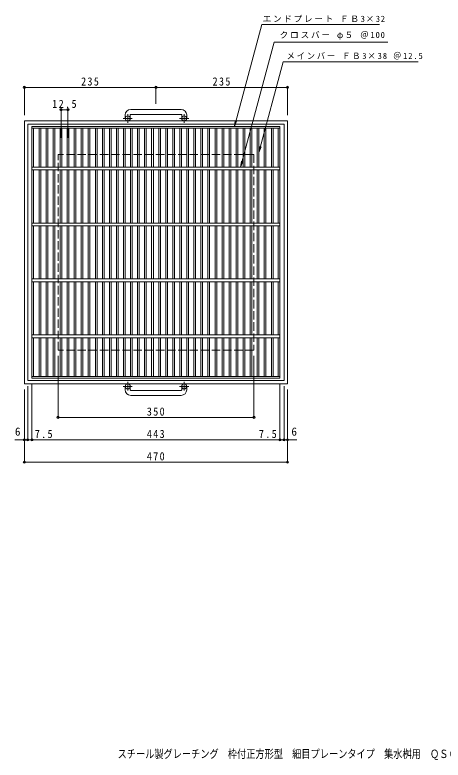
# Model space of a CAD drawing. Units: millimetres at full size, sheet at 1:5. Extents: x -654 to 876, y -685 to 647.
# Drawn here: x -654 to 111, y -685 to 647 of the extents above; entities that cross this region are included whole.
import ezdxf
from ezdxf.enums import TextEntityAlignment as Align

# ---------------------------------------------------------------- set-up
doc = ezdxf.new("R2010")
doc.units = ezdxf.units.MM
doc.header["$LTSCALE"] = 5
doc.header["$PDMODE"] = 32
doc.header["$PDSIZE"] = 4
doc.linetypes.add('CHAIN1', pattern=[8, 5, -1, 1, -1])
doc.linetypes.add('DASHED3', pattern=[4, 3, -1])
for name, color, linetype, lineweight in [('E-1', 2, 'Continuous', 9), ('E-2', 3, 'Continuous', 9), ('E-4', 7, 'Continuous', 9), ('E-5', 7, 'Continuous', 9)]:
    doc.layers.add(name, color=color, linetype=linetype, lineweight=lineweight)
doc.layers.add('F-5_F-5ﾚｲﾔ', color=2, linetype='Continuous')
doc.styles.add('ＭＳ ゴシック', font='')
doc.styles.get('ＭＳ ゴシック').set_extended_font_data('MS Gothic')

msp = doc.modelspace()

# ---------------------------------------------------------------- linework, layer by layer
at = {"layer": 'E-1'}
for p, q in [((-456.946, 468.182), (-456.946, 462.082)), ((-447.946, 468.182), (-447.946, 462.082)), ((-356.946, 478.182), (-446.946, 478.182)), ((-446.946, 469.182), (-356.946, 469.182)), ((-355.946, 468.182), (-355.946, 462.082)), ((-346.946, 468.182), (-346.946, 462.082)), ((-166.946, 457.582), (-636.946, 457.582)), ((-636.946, -12.418), (-636.946, 457.582)), ((-166.946, 457.582), (-166.946, -12.418)), ((-172.946, 451.582), (-630.946, 451.582)), ((-630.946, -6.418), (-630.946, 451.582)), ((-172.946, 451.582), (-172.946, -6.418)), ((-166.946, -12.418), (-636.946, -12.418)), ((-172.946, -6.418), (-630.946, -6.418)), ((-456.946, -23.019), (-456.946, -16.919)), ((-447.946, -23.019), (-447.946, -16.919)), ((-446.946, -24.019), (-356.946, -24.019)), ((-355.946, -23.019), (-355.946, -16.919)), ((-346.946, -23.019), (-346.946, -16.919)), ((-356.946, -33.019), (-446.946, -33.019))]:
    msp.add_line(p, q, dxfattribs=at)
at = {"layer": 'E-1', "linetype": 'CHAIN1'}
for p, q in [((-452.446, 453.975), (-452.446, 469.572)), ((-351.446, 453.975), (-351.446, 469.572)), ((-444.283, 462.082), (-460.69, 462.082)), ((-343.283, 462.082), (-359.69, 462.082)), ((-452.446, -8.811), (-452.446, -24.408)), ((-351.446, -8.811), (-351.446, -24.408)), ((-444.283, -16.919), (-460.69, -16.919)), ((-343.283, -16.919), (-359.69, -16.919))]:
    msp.add_line(p, q, dxfattribs=at)
at = {"layer": 'E-1', "linetype": 'DASHED3'}
for p, q in [((-226.946, 397.583), (-576.946, 397.583)), ((-576.946, 47.581), (-576.946, 397.583)), ((-226.946, 397.583), (-226.946, 47.581)), ((-226.946, 47.581), (-576.946, 47.581))]:
    msp.add_line(p, q, dxfattribs=at)
at = {"layer": 'E-1'}
for centre in [(-452.446, 462.082), (-351.446, 462.082), (-452.446, -16.919), (-351.446, -16.919)]:
    msp.add_circle(centre, 4.5, dxfattribs=at)
for centre, radius, start, end in [((-446.946, 468.182), 10, 90, 180), ((-446.946, 468.182), 1, 90, 180), ((-356.946, 468.182), 10, 0, 90), ((-356.946, 468.182), 1, 0, 90), ((-446.946, -23.019), 10, 180, 270), ((-446.946, -23.019), 1, 180, 270), ((-356.946, -23.019), 10, 270, 0), ((-356.946, -23.019), 1, 270, 0)]:
    msp.add_arc(centre, radius, start, end, dxfattribs=at)
at = {"layer": 'E-2'}
for p, q in [((-623.446, -2.418), (-623.446, 447.582)), ((-623.446, 447.582), (-180.446, 447.582)), ((-623.446, 444.582), (-180.446, 444.582)), ((-620.445, 444.581), (-620.445, 375.082)), ((-610.866, 444.581), (-610.866, 375.082)), ((-607.866, 444.581), (-607.866, 375.082)), ((-598.287, 444.581), (-598.287, 375.082)), ((-595.287, 444.581), (-595.287, 375.082)), ((-585.708, 444.581), (-585.708, 375.082)), ((-582.708, 444.581), (-582.708, 375.082)), ((-573.128, 444.581), (-573.128, 375.082)), ((-570.128, 444.581), (-570.128, 375.082)), ((-560.549, 444.581), (-560.549, 375.082)), ((-557.549, 444.581), (-557.549, 375.082)), ((-547.97, 444.581), (-547.97, 375.082)), ((-544.97, 444.581), (-544.97, 375.082)), ((-535.39, 444.581), (-535.39, 375.082)), ((-532.39, 444.581), (-532.39, 375.082)), ((-522.811, 444.581), (-522.811, 375.082)), ((-519.811, 444.581), (-519.811, 375.082)), ((-510.232, 444.581), (-510.232, 375.082)), ((-507.232, 444.581), (-507.232, 375.082)), ((-497.652, 444.581), (-497.652, 375.082)), ((-494.652, 444.581), (-494.652, 375.082)), ((-485.073, 444.581), (-485.073, 375.082)), ((-482.073, 444.581), (-482.073, 375.082)), ((-472.494, 444.581), (-472.494, 375.082)), ((-469.494, 444.581), (-469.494, 375.082)), ((-459.915, 444.581), (-459.915, 375.082)), ((-456.915, 444.581), (-456.915, 375.082)), ((-447.335, 444.581), (-447.335, 375.082)), ((-444.335, 444.581), (-444.335, 375.082)), ((-434.756, 444.581), (-434.756, 375.082)), ((-431.756, 444.581), (-431.756, 375.082)), ((-422.177, 444.581), (-422.177, 375.082)), ((-419.177, 444.581), (-419.177, 375.082)), ((-409.597, 444.581), (-409.597, 375.082)), ((-406.597, 444.581), (-406.597, 375.082)), ((-397.018, 444.581), (-397.018, 375.082)), ((-394.018, 444.581), (-394.018, 375.082)), ((-384.439, 444.581), (-384.439, 375.082)), ((-381.439, 444.581), (-381.439, 375.082)), ((-371.859, 444.581), (-371.859, 375.082)), ((-368.859, 444.581), (-368.859, 375.082)), ((-359.28, 444.581), (-359.28, 375.082)), ((-356.28, 444.581), (-356.28, 375.082)), ((-346.701, 444.581), (-346.701, 375.082)), ((-343.701, 444.581), (-343.701, 375.082)), ((-334.122, 444.581), (-334.122, 375.082)), ((-331.122, 444.581), (-331.122, 375.082)), ((-321.542, 444.581), (-321.542, 375.082)), ((-318.542, 444.581), (-318.542, 375.082)), ((-308.963, 444.581), (-308.963, 375.082)), ((-305.963, 444.581), (-305.963, 375.082)), ((-296.384, 444.581), (-296.384, 375.082)), ((-293.384, 444.581), (-293.384, 375.082)), ((-283.804, 444.581), (-283.804, 375.082)), ((-280.804, 444.581), (-280.804, 375.082)), ((-271.225, 444.581), (-271.225, 375.082)), ((-268.225, 444.581), (-268.225, 375.082)), ((-258.646, 444.581), (-258.646, 375.082)), ((-255.646, 444.581), (-255.646, 375.082)), ((-246.067, 444.581), (-246.067, 375.082)), ((-243.067, 444.581), (-243.067, 375.082)), ((-233.487, 444.581), (-233.487, 375.082)), ((-230.487, 444.581), (-230.487, 375.082)), ((-220.908, 444.581), (-220.908, 375.082)), ((-217.908, 444.581), (-217.908, 375.082)), ((-208.329, 444.581), (-208.329, 375.082)), ((-205.329, 444.581), (-205.329, 375.082)), ((-195.749, 444.581), (-195.749, 375.082)), ((-192.749, 444.581), (-192.749, 375.082)), ((-183.445, 375.082), (-183.445, 444.581)), ((-180.446, 447.582), (-180.446, -2.418)), ((-623.446, 375.082), (-180.446, 375.082)), ((-623.446, 370.082), (-180.446, 370.082)), ((-620.445, 370.082), (-620.445, 275.082)), ((-610.866, 370.082), (-610.866, 275.081)), ((-607.866, 370.082), (-607.866, 275.081)), ((-598.287, 370.082), (-598.287, 275.081)), ((-595.287, 370.082), (-595.287, 275.081)), ((-585.708, 370.082), (-585.708, 275.081)), ((-582.708, 370.082), (-582.708, 275.081)), ((-573.128, 370.082), (-573.128, 275.081)), ((-570.128, 370.082), (-570.128, 275.081)), ((-560.549, 370.082), (-560.549, 275.081)), ((-557.549, 370.082), (-557.549, 275.081)), ((-547.97, 370.082), (-547.97, 275.081)), ((-544.97, 370.082), (-544.97, 275.081)), ((-535.39, 370.082), (-535.39, 275.081)), ((-532.39, 370.082), (-532.39, 275.081)), ((-522.811, 370.082), (-522.811, 275.081)), ((-519.811, 370.082), (-519.811, 275.081)), ((-510.232, 370.082), (-510.232, 275.081)), ((-507.232, 370.082), (-507.232, 275.081)), ((-497.652, 370.082), (-497.652, 275.081)), ((-494.652, 370.082), (-494.652, 275.081)), ((-485.073, 370.082), (-485.073, 275.081)), ((-482.073, 370.082), (-482.073, 275.081)), ((-472.494, 370.082), (-472.494, 275.081)), ((-469.494, 370.082), (-469.494, 275.081)), ((-459.915, 370.082), (-459.915, 275.081)), ((-456.915, 370.082), (-456.915, 275.081)), ((-447.335, 370.082), (-447.335, 275.081)), ((-444.335, 370.082), (-444.335, 275.081)), ((-434.756, 370.082), (-434.756, 275.081)), ((-431.756, 370.082), (-431.756, 275.081)), ((-422.177, 370.082), (-422.177, 275.081)), ((-419.177, 370.082), (-419.177, 275.081)), ((-409.597, 370.082), (-409.597, 275.081)), ((-406.597, 370.082), (-406.597, 275.081)), ((-397.018, 370.082), (-397.018, 275.081)), ((-394.018, 370.082), (-394.018, 275.081)), ((-384.439, 370.082), (-384.439, 275.081)), ((-381.439, 370.082), (-381.439, 275.081)), ((-371.859, 370.082), (-371.859, 275.081)), ((-368.859, 370.082), (-368.859, 275.081)), ((-359.28, 370.082), (-359.28, 275.081)), ((-356.28, 370.082), (-356.28, 275.081)), ((-346.701, 370.082), (-346.701, 275.081)), ((-343.701, 370.082), (-343.701, 275.081)), ((-334.122, 370.082), (-334.122, 275.081)), ((-331.122, 370.082), (-331.122, 275.081)), ((-321.542, 370.082), (-321.542, 275.081)), ((-318.542, 370.082), (-318.542, 275.081)), ((-308.963, 370.082), (-308.963, 275.081)), ((-305.963, 370.082), (-305.963, 275.081)), ((-296.384, 370.082), (-296.384, 275.081)), ((-293.384, 370.082), (-293.384, 275.081)), ((-283.804, 370.082), (-283.804, 275.081)), ((-280.804, 370.082), (-280.804, 275.081)), ((-271.225, 370.082), (-271.225, 275.081)), ((-268.225, 370.082), (-268.225, 275.081)), ((-258.646, 370.082), (-258.646, 275.081)), ((-255.646, 370.082), (-255.646, 275.081)), ((-246.067, 370.082), (-246.067, 275.081)), ((-243.067, 370.082), (-243.067, 275.081)), ((-233.487, 370.082), (-233.487, 275.081)), ((-230.487, 370.082), (-230.487, 275.081)), ((-220.908, 370.082), (-220.908, 275.081)), ((-217.908, 370.082), (-217.908, 275.081)), ((-208.329, 370.082), (-208.329, 275.081)), ((-205.329, 370.082), (-205.329, 275.081)), ((-195.749, 370.082), (-195.749, 275.081)), ((-192.749, 370.082), (-192.749, 275.081)), ((-183.445, 275.082), (-183.445, 370.082)), ((-623.446, 275.081), (-180.446, 275.081)), ((-623.446, 270.082), (-180.446, 270.082)), ((-620.445, 270.082), (-620.445, 175.082)), ((-610.866, 270.082), (-610.866, 175.081)), ((-607.866, 270.082), (-607.866, 175.081)), ((-598.287, 270.082), (-598.287, 175.081)), ((-595.287, 270.082), (-595.287, 175.081)), ((-585.708, 270.082), (-585.708, 175.081)), ((-582.708, 270.082), (-582.708, 175.081)), ((-573.128, 270.082), (-573.128, 175.081)), ((-570.128, 270.082), (-570.128, 175.081)), ((-560.549, 270.082), (-560.549, 175.081)), ((-557.549, 270.082), (-557.549, 175.081)), ((-547.97, 270.082), (-547.97, 175.081)), ((-544.97, 270.082), (-544.97, 175.081)), ((-535.39, 270.082), (-535.39, 175.081)), ((-532.39, 270.082), (-532.39, 175.081)), ((-522.811, 270.082), (-522.811, 175.081)), ((-519.811, 270.082), (-519.811, 175.081)), ((-510.232, 270.082), (-510.232, 175.081)), ((-507.232, 270.082), (-507.232, 175.081)), ((-497.652, 270.082), (-497.652, 175.081)), ((-494.652, 270.082), (-494.652, 175.081)), ((-485.073, 270.082), (-485.073, 175.081)), ((-482.073, 270.082), (-482.073, 175.081)), ((-472.494, 270.082), (-472.494, 175.081)), ((-469.494, 270.082), (-469.494, 175.081)), ((-459.915, 270.082), (-459.915, 175.081)), ((-456.915, 270.082), (-456.915, 175.081)), ((-447.335, 270.082), (-447.335, 175.081)), ((-444.335, 270.082), (-444.335, 175.081)), ((-434.756, 270.082), (-434.756, 175.081)), ((-431.756, 270.082), (-431.756, 175.081)), ((-422.177, 270.082), (-422.177, 175.081)), ((-419.177, 270.082), (-419.177, 175.081)), ((-409.597, 270.082), (-409.597, 175.081)), ((-406.597, 270.082), (-406.597, 175.081)), ((-397.018, 270.082), (-397.018, 175.081)), ((-394.018, 270.082), (-394.018, 175.081)), ((-384.439, 270.082), (-384.439, 175.081)), ((-381.439, 270.082), (-381.439, 175.081)), ((-371.859, 270.082), (-371.859, 175.081)), ((-368.859, 270.082), (-368.859, 175.081)), ((-359.28, 270.082), (-359.28, 175.081)), ((-356.28, 270.082), (-356.28, 175.081)), ((-346.701, 270.082), (-346.701, 175.081)), ((-343.701, 270.082), (-343.701, 175.081)), ((-334.122, 270.082), (-334.122, 175.081)), ((-331.122, 270.082), (-331.122, 175.081)), ((-321.542, 270.082), (-321.542, 175.081)), ((-318.542, 270.082), (-318.542, 175.081)), ((-308.963, 270.082), (-308.963, 175.081)), ((-305.963, 270.082), (-305.963, 175.081)), ((-296.384, 270.082), (-296.384, 175.081)), ((-293.384, 270.082), (-293.384, 175.081)), ((-283.804, 270.082), (-283.804, 175.081)), ((-280.804, 270.082), (-280.804, 175.081)), ((-271.225, 270.082), (-271.225, 175.081)), ((-268.225, 270.082), (-268.225, 175.081)), ((-258.646, 270.082), (-258.646, 175.081)), ((-255.646, 270.082), (-255.646, 175.081)), ((-246.067, 270.082), (-246.067, 175.081)), ((-243.067, 270.082), (-243.067, 175.081)), ((-233.487, 270.082), (-233.487, 175.081)), ((-230.487, 270.082), (-230.487, 175.081)), ((-220.908, 270.082), (-220.908, 175.081)), ((-217.908, 270.082), (-217.908, 175.081)), ((-208.329, 270.082), (-208.329, 175.081)), ((-205.329, 270.082), (-205.329, 175.081)), ((-195.749, 270.082), (-195.749, 175.081)), ((-192.749, 270.082), (-192.749, 175.081)), ((-183.445, 175.082), (-183.445, 270.082)), ((-623.446, 175.082), (-180.446, 175.082)), ((-623.446, 170.082), (-180.446, 170.082)), ((-620.445, 75.082), (-620.445, 170.082)), ((-610.866, 170.081), (-610.866, 75.081)), ((-607.866, 170.081), (-607.866, 75.081)), ((-598.287, 170.081), (-598.287, 75.081)), ((-595.287, 170.081), (-595.287, 75.081)), ((-585.708, 170.081), (-585.708, 75.081)), ((-582.708, 170.081), (-582.708, 75.081)), ((-573.128, 170.081), (-573.128, 75.081)), ((-570.128, 170.081), (-570.128, 75.081)), ((-560.549, 170.081), (-560.549, 75.081)), ((-557.549, 170.081), (-557.549, 75.081)), ((-547.97, 170.081), (-547.97, 75.081)), ((-544.97, 170.081), (-544.97, 75.081)), ((-535.39, 170.081), (-535.39, 75.081)), ((-532.39, 170.081), (-532.39, 75.081)), ((-522.811, 170.081), (-522.811, 75.081)), ((-519.811, 170.081), (-519.811, 75.081)), ((-510.232, 170.081), (-510.232, 75.081)), ((-507.232, 170.081), (-507.232, 75.081)), ((-497.652, 170.081), (-497.652, 75.081)), ((-494.652, 170.081), (-494.652, 75.081)), ((-485.073, 170.081), (-485.073, 75.081)), ((-482.073, 170.081), (-482.073, 75.081)), ((-472.494, 170.081), (-472.494, 75.081)), ((-469.494, 170.081), (-469.494, 75.081)), ((-459.915, 170.081), (-459.915, 75.081)), ((-456.915, 170.081), (-456.915, 75.081)), ((-447.335, 170.081), (-447.335, 75.081)), ((-444.335, 170.081), (-444.335, 75.081)), ((-434.756, 170.081), (-434.756, 75.081)), ((-431.756, 170.081), (-431.756, 75.081)), ((-422.177, 170.081), (-422.177, 75.081)), ((-419.177, 170.081), (-419.177, 75.081)), ((-409.597, 170.081), (-409.597, 75.081)), ((-406.597, 170.081), (-406.597, 75.081)), ((-397.018, 170.081), (-397.018, 75.081)), ((-394.018, 170.081), (-394.018, 75.081)), ((-384.439, 170.081), (-384.439, 75.081)), ((-381.439, 170.081), (-381.439, 75.081)), ((-371.859, 170.081), (-371.859, 75.081)), ((-368.859, 170.081), (-368.859, 75.081)), ((-359.28, 170.081), (-359.28, 75.081)), ((-356.28, 170.081), (-356.28, 75.081)), ((-346.701, 170.081), (-346.701, 75.081)), ((-343.701, 170.081), (-343.701, 75.081)), ((-334.122, 170.081), (-334.122, 75.081)), ((-331.122, 170.081), (-331.122, 75.081)), ((-321.542, 170.081), (-321.542, 75.081)), ((-318.542, 170.081), (-318.542, 75.081)), ((-308.963, 170.081), (-308.963, 75.081)), ((-305.963, 170.081), (-305.963, 75.081)), ((-296.384, 170.081), (-296.384, 75.081)), ((-293.384, 170.081), (-293.384, 75.081)), ((-283.804, 170.081), (-283.804, 75.081)), ((-280.804, 170.081), (-280.804, 75.081)), ((-271.225, 170.081), (-271.225, 75.081)), ((-268.225, 170.081), (-268.225, 75.081)), ((-258.646, 170.081), (-258.646, 75.081)), ((-255.646, 170.081), (-255.646, 75.081)), ((-246.067, 170.081), (-246.067, 75.081)), ((-243.067, 170.081), (-243.067, 75.081)), ((-233.487, 170.081), (-233.487, 75.081)), ((-230.487, 170.081), (-230.487, 75.081)), ((-220.908, 170.081), (-220.908, 75.081)), ((-217.908, 170.081), (-217.908, 75.081)), ((-208.329, 170.081), (-208.329, 75.081)), ((-205.329, 170.081), (-205.329, 75.081)), ((-195.749, 170.081), (-195.749, 75.081)), ((-192.749, 170.081), (-192.749, 75.081)), ((-183.445, 170.082), (-183.445, 75.082)), ((-623.446, 75.082), (-180.446, 75.082)), ((-623.446, 70.082), (-180.446, 70.082)), ((-620.445, 0.582), (-620.445, 70.082)), ((-610.866, 70.081), (-610.866, 0.582)), ((-607.866, 70.081), (-607.866, 0.582)), ((-598.287, 70.081), (-598.287, 0.582)), ((-595.287, 70.081), (-595.287, 0.582)), ((-585.708, 70.081), (-585.708, 0.582)), ((-582.708, 70.081), (-582.708, 0.582)), ((-573.128, 70.081), (-573.128, 0.582)), ((-570.128, 70.081), (-570.128, 0.582)), ((-560.549, 70.081), (-560.549, 0.582)), ((-557.549, 70.081), (-557.549, 0.582)), ((-547.97, 70.081), (-547.97, 0.582)), ((-544.97, 70.081), (-544.97, 0.582)), ((-535.39, 70.081), (-535.39, 0.582)), ((-532.39, 70.081), (-532.39, 0.582)), ((-522.811, 70.081), (-522.811, 0.582)), ((-519.811, 70.081), (-519.811, 0.582)), ((-510.232, 70.081), (-510.232, 0.582)), ((-507.232, 70.081), (-507.232, 0.582)), ((-497.652, 70.081), (-497.652, 0.582)), ((-494.652, 70.081), (-494.652, 0.582)), ((-485.073, 70.081), (-485.073, 0.582)), ((-482.073, 70.081), (-482.073, 0.582)), ((-472.494, 70.081), (-472.494, 0.582)), ((-469.494, 70.081), (-469.494, 0.582)), ((-459.915, 70.081), (-459.915, 0.582)), ((-456.915, 70.081), (-456.915, 0.582)), ((-447.335, 70.081), (-447.335, 0.582)), ((-444.335, 70.081), (-444.335, 0.582)), ((-434.756, 70.081), (-434.756, 0.582)), ((-431.756, 70.081), (-431.756, 0.582)), ((-422.177, 70.081), (-422.177, 0.582)), ((-419.177, 70.081), (-419.177, 0.582)), ((-409.597, 70.081), (-409.597, 0.582)), ((-406.597, 70.081), (-406.597, 0.582)), ((-397.018, 70.081), (-397.018, 0.582)), ((-394.018, 70.081), (-394.018, 0.582)), ((-384.439, 70.081), (-384.439, 0.582)), ((-381.439, 70.081), (-381.439, 0.582)), ((-371.859, 70.081), (-371.859, 0.582)), ((-368.859, 70.081), (-368.859, 0.582)), ((-359.28, 70.081), (-359.28, 0.582)), ((-356.28, 70.081), (-356.28, 0.582)), ((-346.701, 70.081), (-346.701, 0.582)), ((-343.701, 70.081), (-343.701, 0.582)), ((-334.122, 70.081), (-334.122, 0.582)), ((-331.122, 70.081), (-331.122, 0.582)), ((-321.542, 70.081), (-321.542, 0.582)), ((-318.542, 70.081), (-318.542, 0.582)), ((-308.963, 70.081), (-308.963, 0.582)), ((-305.963, 70.081), (-305.963, 0.582)), ((-296.384, 70.081), (-296.384, 0.582)), ((-293.384, 70.081), (-293.384, 0.582)), ((-283.804, 70.081), (-283.804, 0.582)), ((-280.804, 70.081), (-280.804, 0.582)), ((-271.225, 70.081), (-271.225, 0.582)), ((-268.225, 70.081), (-268.225, 0.582)), ((-258.646, 70.081), (-258.646, 0.582)), ((-255.646, 70.081), (-255.646, 0.582)), ((-246.067, 70.081), (-246.067, 0.582)), ((-243.067, 70.081), (-243.067, 0.582)), ((-233.487, 70.081), (-233.487, 0.582)), ((-230.487, 70.081), (-230.487, 0.582)), ((-220.908, 70.081), (-220.908, 0.582)), ((-217.908, 70.081), (-217.908, 0.582)), ((-208.329, 70.081), (-208.329, 0.582)), ((-205.329, 70.081), (-205.329, 0.582)), ((-195.749, 70.081), (-195.749, 0.582)), ((-192.749, 70.081), (-192.749, 0.582)), ((-183.445, 70.082), (-183.445, 0.582)), ((-180.446, 0.582), (-623.446, 0.582)), ((-180.446, -2.418), (-623.446, -2.418))]:
    msp.add_line(p, q, dxfattribs=at)
at = {"layer": 'E-4'}
for p, q in [((-636.946, 519.082), (-636.946, 467.582)), ((-636.946, 517.582), (-401.946, 517.582)), ((-401.946, 519.082), (-401.946, 488.182)), ((-401.946, 517.582), (-166.946, 517.582)), ((-166.946, 519.082), (-166.946, 467.582)), ((-571.589, 479.082), (-571.589, 427.582)), ((-571.589, 477.582), (-559.089, 477.582)), ((-559.089, 479.082), (-559.089, 427.582)), ((-576.946, -73.918), (-576.946, 37.581)), ((-226.946, -73.918), (-226.946, 37.581)), ((-623.446, -113.918), (-623.446, -12.418)), ((-180.446, -113.918), (-180.446, -12.418)), ((-636.946, -153.918), (-636.946, -22.418)), ((-630.946, -113.918), (-630.946, -16.418)), ((-172.946, -113.918), (-172.946, -16.418)), ((-166.946, -153.918), (-166.946, -22.418)), ((-576.946, -72.418), (-226.946, -72.418)), ((-636.946, -112.418), (-653.946, -112.418)), ((-636.946, -112.418), (-630.946, -112.418)), ((-630.946, -112.418), (-623.446, -112.418)), ((-623.446, -112.418), (-180.446, -112.418)), ((-180.446, -112.418), (-172.946, -112.418)), ((-172.946, -112.418), (-166.946, -112.418)), ((-166.946, -112.418), (-149.946, -112.418)), ((-636.946, -152.418), (-166.946, -152.418))]:
    msp.add_line(p, q, dxfattribs=at)
for p in [(-636.946, 517.582), (-401.946, 517.582), (-166.946, 517.582), (-571.589, 477.582), (-559.089, 477.582), (-576.946, -72.418), (-226.946, -72.418), (-636.946, -112.418), (-630.946, -112.418), (-623.446, -112.418), (-180.446, -112.418), (-172.946, -112.418), (-166.946, -112.418), (-636.946, -152.418), (-166.946, -152.418)]:
    msp.add_point(p, dxfattribs=at)
at = {"layer": 'E-5'}
for p, q in [((-261.718, 447.582), (-212.89, 629.81)), ((-212.89, 629.81), (-2.551, 629.81)), ((-250.658, 375.082), (-190.777, 598.56)), ((-190.777, 598.56), (12.558, 598.56)), ((-217.908, 401.427), (-174.576, 563.143)), ((-174.576, 563.143), (66.585, 563.143)), ((-261.718, 447.582), (-260.359, 457.909)), ((-261.718, 447.582), (-257.732, 457.205)), ((-217.908, 401.427), (-216.548, 411.755)), ((-217.908, 401.427), (-213.922, 411.051)), ((-250.658, 375.082), (-249.298, 385.409)), ((-250.658, 375.082), (-246.672, 384.706))]:
    msp.add_line(p, q, dxfattribs=at)

# ---------------------------------------------------------------- texts
at = {"layer": 'E-4', "color": 2, "style": 'ＭＳ ゴシック'}
for p in [(-653.946, -109.418), (-159.946, -109.418)]:
    msp.add_text('6', height=14.66, dxfattribs=at).set_placement(p, align=Align.BOTTOM_LEFT)
at = {"layer": 'E-4', "color": 2, "char_height": 14.66, "attachment_point": 7, "style": 'ＭＳ ゴシック'}
for s, insert in [('\\T1.27;\\W0.9;235', (-535.696, 520.582)), ('\\T1.27;\\W0.9;235', (-300.696, 520.582)), ('\\T1.28;\\W0.9;12.5', (-587.214, 480.582)), ('\\T1.27;\\W0.9;350', (-418.196, -69.418)), ('\\T1.27;\\W0.9;7.5', (-618.446, -109.418)), ('\\T1.27;\\W0.9;443', (-418.196, -109.418)), ('\\T1.27;\\W0.9;7.5', (-217.946, -109.418)), ('\\T1.27;\\W0.9;470', (-418.196, -149.418))]:
    msp.add_mtext(s, dxfattribs=dict(at, insert=insert))
at = {"layer": 'E-5', "char_height": 11, "attachment_point": 7, "style": 'ＭＳ ゴシック'}
for s, insert in [('\\T1.2;エンドプレート\\~ＦＢ3×32', (-211.301, 633.977)), ('\\T1.21;クロスバー\\~φ５\\~＠100', (-180.826, 602.727)), ('\\T1.23;\\W0.95;メインバー\\~ＦＢ3×38\\~＠12.5', (-168.415, 567.31))]:
    msp.add_mtext(s, dxfattribs=dict(at, insert=insert))
at = {"layer": 'F-5_F-5ﾚｲﾔ', "style": 'ＭＳ ゴシック', "width": 0.8}
msp.add_text('スチール製グレーチング\u3000枠付正方形型\u3000細目プレーンタイプ\u3000集水桝用\u3000ＱＳＣ\u3000３３３８Ａ', height=14.66, dxfattribs=at).set_placement((-470.5, -685.652), align=Align.BOTTOM_LEFT)

doc.saveas('drawing.dxf')
